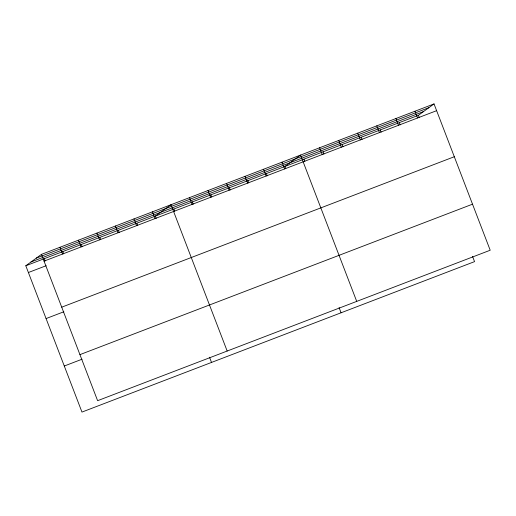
<?xml version="1.0" encoding="UTF-8"?>
<svg xmlns="http://www.w3.org/2000/svg" width="516" height="516" viewBox="0 0 516 516"><rect width="100%" height="100%" fill="white"/><g stroke="black" fill="none" stroke-linecap="round" stroke-linejoin="round"><path stroke-width="0.77" d="M472.559 256.426L474.552 261.631L81.967 412.078L25.8 265.766L41.448 254.369L434.033 103.922L490.2 250.234L97.614 400.687L41.448 254.369M25.8 265.766L418.386 115.313L434.033 103.922M36.281 258.129L428.873 107.683M30.966 262.005L423.552 111.553M44.041 261.128L436.626 110.676M28.393 272.519L46.163 265.714M61.72 307.181L454.306 156.729M46.072 318.572L63.842 311.767M79.935 354.634L472.521 204.181M64.287 366.025L82.057 359.213M418.386 115.313L419.25 117.564M414.967 111.23L417.56 117.983M399.32 122.621L400.184 124.872M395.901 118.538L398.494 125.291M380.253 129.929L381.118 132.18M376.828 125.846L379.421 132.599M361.181 137.237L362.045 139.488M357.762 133.154L360.355 139.907M342.114 144.544L342.979 146.796M338.69 140.462L341.289 147.215M323.042 151.852L323.906 154.103M319.623 147.769L322.216 154.523M303.976 159.16L304.84 161.411M356.717 301.389L300.557 155.071L284.909 166.468L285.774 168.719M339.077 307.581L341.07 312.78M282.046 162.166L284.639 168.925M266.398 173.557L267.262 175.814M263.541 169.261L266.133 176.014M247.893 180.652L248.757 182.903M245.029 176.349L247.628 183.109M229.381 187.747L230.252 189.998M226.524 183.444L229.117 190.198M210.876 194.835L211.741 197.093M208.019 190.539L210.612 197.293M192.371 201.93L193.236 204.181M189.507 197.628L192.1 204.388M173.86 209.025L174.724 211.276M227.169 351.035L171.002 204.723L155.355 216.114L156.219 218.365M209.522 357.233L211.521 362.432M152.491 211.818L155.09 218.571M136.843 223.209L137.708 225.46M133.986 218.907L136.579 225.666M118.338 230.304L119.202 232.555M115.481 226.002L118.074 232.755M99.833 237.392L100.697 239.643M96.969 233.09L99.562 239.85M81.322 244.487L82.186 246.738M78.464 240.185L81.057 246.945M62.817 251.576L63.681 253.833M59.953 247.28L62.546 254.033M44.305 258.671L45.169 260.922"/></g></svg>
